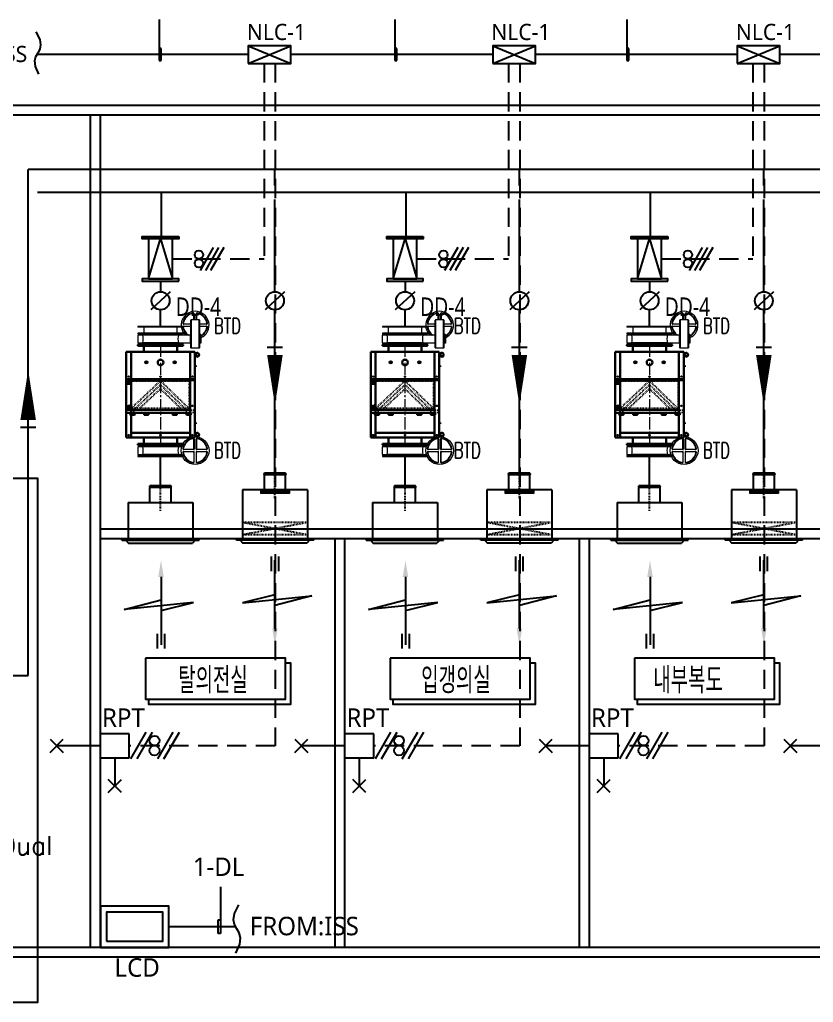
# Model space of a CAD drawing. Header units: millimetres. Extents: x -86 to 11742, y 5229 to 11464.
# Drawn here: x 7819.6 to 7922.7, y 5458.3 to 5586 of the extents above; entities that cross this region are included whole.
import ezdxf
from ezdxf.enums import TextEntityAlignment as Align

# ---------------------------------------------------------------- set-up
doc = ezdxf.new("R2010")
doc.units = ezdxf.units.MM
doc.header["$LTSCALE"] = 5
for name, pattern in [('CENTER', [2, 1.25, -0.25, 0.25, -0.25]), ('CENTER2', [28.575, 19.05, -3.175, 3.175, -3.175]), ('CENTERX2', [4, 2.5, -0.5, 0.5, -0.5]), ('DASHED', [0.75, 0.5, -0.25]), ('HIDDEN', [0.375, 0.25, -0.125]), ('HIDDEN2', [4.7625, 3.175, -1.5875])]:
    doc.linetypes.add(name, pattern=pattern)
doc.layers.get('0').update_dxf_attribs({"linetype": 'CONTINUOUS'})
for name, color, linetype, lineweight in [('0.3실선', 2, 'CONTINUOUS', 30), ('점선', 2, 'HIDDEN2', 50), ('중심선', 1, 'CENTER2', 13)]:
    doc.layers.add(name, color=color, linetype=linetype, lineweight=lineweight)
for name, color, linetype in [('AUTO', 7, 'CONTINUOUS'), ('EQ', 15, 'CONTINUOUS'), ('LGK-S', 121, 'CONTINUOUS'), ('NARA', 8, 'CONTINUOUS'), ('PANEL', 4, 'CONTINUOUS')]:
    doc.layers.add(name, color=color, linetype=linetype)
doc.styles.add('GHS', font='ROMANS.shx', dxfattribs={"bigfont": 'GHS.shx'})
doc.styles.add('QQ', font='MALGUN.TTF.TTF')
doc.styles.get("Standard").update_dxf_attribs({"font": 'SYMBOL'})

# ---------------------------------------------------------------- blocks, each defined once
blk = doc.blocks.new('ECB')
at = {"color": 2}
for p, q in [((-82.1, 423.7), (-82.1, 430.3)), ((83.8, 430.3), (-82.1, 430.3)), ((-82.1, 297.6), (-82.1, 417.1)), ((83.8, 423.7), (83.8, 430.3)), ((83.8, 297.6), (83.8, 417.1))]:
    blk.add_line(p, q, dxfattribs=at)
at = {"color": 1}
for p, q in [((83.8, 423.7), (-82.1, 423.7)), ((83.8, 417.1), (-82.1, 417.1))]:
    blk.add_line(p, q, dxfattribs=at)
at = {"color": 1, "linetype": 'CENTER'}
blk.add_line((0.9, 232.1), (0.9, 448.1), dxfattribs=at)
at = {"color": 2, "lineweight": 0}
blk.add_line((-95.3, 297.6), (97.1, 297.6), dxfattribs=at)
at = {"color": 2, "linetype": 'CENTERX2', "lineweight": 0}
for p, q in [((-88.7, 291.9), (-88.7, 303.9)), ((90.4, 291.9), (90.4, 303.9))]:
    blk.add_line(p, q, dxfattribs=at)
at = {"color": 2}
for centre, start, end in [((-82.1, 420.4), 90, 270), ((83.8, 420.4), 270, 90)]:
    blk.add_arc(centre, 3.32, start, end, dxfattribs=at)
at = {"layer": 'EQ', "color": 2, "linetype": 'Continuous'}
for p, q in [((-255.2, 297.6), (256.9, 297.6)), ((-255.2, 297.6), (-255.2, 10)), ((256.9, 297.6), (256.9, 10)), ((-305, 10), (305, 10)), ((-305, 0), (-305, 10)), ((-305, 0), (305, 0)), ((-286.8, -5), (-286.8, 14.9)), ((-272.4, 0), (-251.1, -23.5)), ((274.1, 0), (252.8, -23.5)), ((288.5, -5), (288.5, 14.9)), ((305, 0), (305, 10)), ((-251.1, -23.5), (252.8, -23.5))]:
    blk.add_line(p, q, dxfattribs=at)
blk = doc.blocks.new('BFV2')
at = {"color": 1, "linetype": 'Continuous', "lineweight": 15}
for p, q in [((-216, 483), (-221, 483)), ((-221, 409), (-221, 483)), ((-216, 483), (-216, 409)), ((-196, 483), (-191, 483)), ((-196, 409), (-196, 483)), ((-191, 483), (-191, 409)), ((-107, 425), (-17, 425)), ((-107, 425), (-107, 412)), ((-17, 425), (-17, 412)), ((-325, 374), (-325, 379)), ((-325, 379), (-262, 379)), ((-262, 374), (-325, 374)), ((-325, 354), (-325, 349)), ((-325, 354), (-262, 354)), ((-262, 349), (-325, 349)), ((34, 406), (-262, 406)), ((-262, 406), (-262, 322)), ((-262, 322), (34, 322)), ((-259, 409), (31, 409)), ((31, 319), (-259, 319)), ((-221, 245), (-221, 319)), ((-216, 319), (-216, 245)), ((-196, 245), (-196, 319)), ((-191, 319), (-191, 245)), ((-107, 412), (-17, 412)), ((-102, 316), (-102, 188)), ((-22, 316), (-102, 316)), ((-22, 188), (-22, 316)), ((34, 406), (34, 322)), ((-216, 245), (-221, 245)), ((-196, 245), (-191, 245)), ((-102, 188), (-102, -188)), ((-22, 188), (-22, -188)), ((-102, -188), (-102, -240)), ((-22, -240), (-22, -188)), ((-102, -240), (-22, -240))]:
    blk.add_line(p, q, dxfattribs=at)
at = {"color": 2, "linetype": 'Continuous', "lineweight": 15}
for p, q in [((-184, 238), (-194, 238)), ((-194, 238), (-194, -238)), ((-184, 238), (-184, -238)), ((-114, 238), (-124, 238)), ((-124, 238), (-124, -238)), ((-114, 238), (-114, -238)), ((0, 238), (-10, 238)), ((-10, 0), (-10, 238)), ((0, 0), (0, 238)), ((-124, 176), (-184, 176)), ((-102, 175), (-114, 175)), ((-10, 175), (-22, 175)), ((-10, -238), (-10, 0)), ((0, -238), (0, 0)), ((-184, -176), (-124, -176)), ((-114, -175), (-102, -175)), ((-22, -175), (-10, -175)), ((-194, -238), (-184, -238)), ((-124, -238), (-114, -238)), ((-10, -238), (0, -238))]:
    blk.add_line(p, q, dxfattribs=at)
at = {"color": 1, "linetype": 'Continuous', "lineweight": 15, "flags": 128}
for points in [[(-228, 493), (-227, 492), (-227, 491), (-227, 490), (-227, 490), (-227, 489), (-227, 489), (-227, 488), (-227, 488)], [(-184, 493), (-185, 492), (-185, 491), (-185, 490), (-185, 490), (-185, 489), (-185, 489), (-185, 488), (-185, 488)], [(-335, 386), (-334, 385), (-333, 385), (-332, 385), (-332, 385), (-331, 385), (-331, 385), (-330, 385), (-330, 385)], [(-335, 342), (-334, 343), (-333, 343), (-332, 343), (-332, 343), (-331, 343), (-331, 343), (-330, 343), (-330, 343)], [(-228, 235), (-227, 236), (-227, 237), (-227, 238), (-227, 238), (-227, 239), (-227, 239), (-227, 240), (-227, 240)], [(-184, 235), (-185, 236), (-185, 237), (-185, 238), (-185, 238), (-185, 239), (-185, 239), (-185, 240), (-185, 240)]]:
    blk.add_lwpolyline(points, dxfattribs=at)
at = {"color": 1, "linetype": 'Continuous', "lineweight": 15}
for centre, radius, start, end in [((-206, 364), 146, 24.6963, 180), ((-206, 364), 131, 99.514, 170.486), ((-206, 364), 126, 99.514, 170.486), ((-226, 483), 10, 0, 99.514), ((-226, 483), 5, 0, 99.514), ((-186, 483), 10, 80.486, 180), ((-186, 483), 5, 80.486, 180), ((-206, 364), 126, 28.9553, 80.486), ((-206, 364), 131, 27.7522, 80.486), ((-206, 364), 146, 180, 315.4247), ((-325, 384), 10, 170.486, 270), ((-325, 344), 10, 90, 189.514), ((-206, 364), 131, 189.514, 260.486), ((-325, 384), 5, 170.486, 270), ((-325, 344), 5, 90, 189.514), ((-206, 364), 126, 189.514, 260.486), ((-259, 406), 3, 90, 180), ((-259, 322), 3, 180, 270), ((-110, 412), 3, 270, 0), ((-105, 316), 3, 0, 90), ((-19, 316), 3, 90, 180), ((-14, 412), 3, 180, 270), ((31, 406), 3, 0, 90), ((31, 322), 3, 270, 0), ((-226, 245), 10, 260.486, 0), ((-226, 245), 5, 260.486, 0), ((-186, 245), 10, 180, 279.514), ((-186, 245), 5, 180, 279.514), ((-206, 364), 126, 279.514, 325.6287), ((-206, 364), 131, 279.514, 322.5508), ((-62, 372), 189, 257.7853, 282.2147), ((-62, -372), 189, 77.7861, 102.2139)]:
    blk.add_arc(centre, radius, start, end, dxfattribs=at)
blk = doc.blocks.new('BL4-SFU')
h = blk.add_hatch()
h.set_pattern_fill('ANSI31', color=4, angle=90, style=0)
h.set_pattern_definition([(135, (4311.3223, 8516.6718), (-1.68379844, -1.68379844), [])])
h.paths.add_polyline_path([(-495, -109.5), (-495, -112.5), (-481.5, -112.5), (-481.5, -109.5)])
h = blk.add_hatch()
h.set_pattern_fill('ANSI31', color=4, angle=90, style=0)
h.set_pattern_definition([(45, (-4843.8224, 8516.6718), (1.68379844, -1.68379844), [])])
h.paths.add_polyline_path([(-51, -109.5), (-51, -112.5), (-37.5, -112.5), (-37.5, -109.5)])
at = {"color": 1, "linetype": 'Continuous', "lineweight": 15}
for p, q in [((-559.2, 537.1), (-559.1, 536.4)), ((-559.1, 536.4), (-559, 535.7)), ((-559, 535.7), (-558.9, 535.1)), ((-558.9, 535.1), (-558.8, 534.5)), ((-558.8, 534.5), (-558.7, 534.1)), ((-558.7, 534.1), (-558.7, 533.7)), ((-558.7, 533.7), (-558.6, 533.5)), ((-558.6, 533.5), (-558.6, 533.5)), ((-554.3, 529.8), (-554.3, 455.3)), ((-550.5, 529.8), (-554.3, 529.8)), ((-550.5, 451.5), (-550.5, 529.8)), ((-535.5, 529.8), (-535.5, 451.5)), ((-535.5, 529.8), (-531.8, 529.8)), ((-531.8, 455.3), (-531.8, 529.8)), ((-527.3, 533.7), (-527.4, 533.5)), ((-527.4, 533.5), (-527.4, 533.5)), ((-527.2, 534.5), (-527.3, 534.1)), ((-527.3, 534.1), (-527.3, 533.7)), ((-527.1, 535.1), (-527.2, 534.5)), ((-527, 535.7), (-527.1, 535.1)), ((-526.9, 536.4), (-527, 535.7)), ((-526.8, 537.1), (-526.9, 536.4)), ((-410.6, 470.3), (-437.7, 470.3)), ((-410.6, 470.3), (-129.4, 470.3)), ((-90, 470.3), (-129.4, 470.3)), ((-90, 410.3), (-90, 470.3)), ((-639.9, 456.5), (-639.2, 456.4)), ((-639.9, 424), (-639.2, 424.1)), ((-639.2, 456.4), (-638.5, 456.3)), ((-639.2, 424.1), (-638.5, 424.2)), ((-638.5, 456.3), (-637.8, 456.1)), ((-638.5, 424.2), (-637.8, 424.4)), ((-637.8, 456.1), (-637.3, 456.1)), ((-637.8, 424.4), (-637.3, 424.4)), ((-637.3, 456.1), (-636.8, 456)), ((-637.3, 424.4), (-636.8, 424.5)), ((-636.8, 456), (-636.5, 455.9)), ((-636.8, 424.5), (-636.5, 424.6)), ((-636.5, 455.9), (-636.3, 455.9)), ((-636.5, 424.6), (-636.3, 424.6)), ((-636.3, 455.9), (-636.2, 455.9)), ((-636.3, 424.6), (-636.2, 424.6)), ((-632.5, 451.5), (-558, 451.5)), ((-632.5, 447.8), (-632.5, 451.5)), ((-554.3, 447.8), (-632.5, 447.8)), ((-632.5, 432.8), (-554.3, 432.8)), ((-632.5, 432.8), (-632.5, 429)), ((-558, 429), (-632.5, 429)), ((-554.3, 350.7), (-554.3, 425.3)), ((-550.5, 429), (-550.5, 350.7)), ((-535.5, 350.7), (-535.5, 429)), ((-453.5, 447.8), (-531.8, 447.8)), ((-531.8, 432.8), (-453.5, 432.8)), ((-531.8, 425.3), (-531.8, 350.7)), ((-528, 451.5), (-453.5, 451.5)), ((-453.5, 429), (-528, 429)), ((-453.5, 447.8), (-453.5, 451.5)), ((-453.5, 432.8), (-453.5, 429)), ((-449.7, 455.9), (-449.8, 455.9)), ((-449.7, 424.6), (-449.8, 424.6)), ((-449.5, 455.9), (-449.7, 455.9)), ((-449.5, 424.6), (-449.7, 424.6)), ((-449.2, 456), (-449.5, 455.9)), ((-449.2, 424.5), (-449.5, 424.6)), ((-448.7, 456.1), (-449.2, 456)), ((-448.7, 424.4), (-449.2, 424.5)), ((-448.2, 456.1), (-448.7, 456.1)), ((-448.2, 424.4), (-448.7, 424.4)), ((-447.5, 456.3), (-448.2, 456.1)), ((-447.5, 424.2), (-448.2, 424.4)), ((-446.8, 456.4), (-447.5, 456.3)), ((-446.8, 424.1), (-447.5, 424.2)), ((-446.1, 456.5), (-446.8, 456.4)), ((-446.1, 424), (-446.8, 424.1)), ((-437.7, 410.3), (-410.6, 410.3)), ((-410.6, 410.3), (-129.4, 410.3)), ((-129.4, 410.3), (-90, 410.3)), ((-559.2, 343.4), (-559.1, 344.1)), ((-559.1, 344.1), (-559, 344.8)), ((-559, 344.8), (-558.9, 345.4)), ((-558.9, 345.4), (-558.8, 346)), ((-558.8, 346), (-558.7, 346.4)), ((-558.7, 346.8), (-558.6, 347)), ((-558.7, 346.4), (-558.7, 346.8)), ((-558.6, 347), (-558.6, 347)), ((-550.5, 350.7), (-554.3, 350.7)), ((-535.5, 350.7), (-531.8, 350.7)), ((-527.4, 347), (-527.4, 347)), ((-527.3, 346.8), (-527.4, 347)), ((-527.3, 346.4), (-527.3, 346.8)), ((-527.2, 346), (-527.3, 346.4)), ((-527.1, 345.4), (-527.2, 346)), ((-527, 344.8), (-527.1, 345.4)), ((-526.9, 344.1), (-527, 344.8)), ((-526.8, 343.4), (-526.9, 344.1))]:
    blk.add_line(p, q, dxfattribs=at)
at = {"color": 2, "linetype": 'Continuous', "lineweight": 15}
for p, q in [((-270, 486.8), (-448.1, 486.8)), ((-448.1, 486.8), (-448.1, 479.3)), ((-270, 479.3), (-448.1, 479.3)), ((-401.3, 479.3), (-401.3, 470.3)), ((-91.9, 486.8), (-270, 486.8)), ((-91.9, 479.3), (-270, 479.3)), ((-138.8, 470.3), (-138.8, 479.3)), ((-91.9, 479.3), (-91.9, 486.8)), ((-448.1, 401.3), (-91.9, 401.3)), ((-448.1, 401.3), (-448.1, 393.8)), ((-448.1, 393.8), (-91.9, 393.8)), ((-401.3, 410.3), (-401.3, 401.3)), ((-138.8, 401.3), (-138.8, 410.3)), ((-91.9, 393.8), (-91.9, 401.3))]:
    blk.add_line(p, q, dxfattribs=at)
for p, q in [((-547.5, 318.8), (-547.5, 311.3)), ((-540, 318.8), (-540, 311.3)), ((-547.5, 229.9), (-540, 229.9)), ((-547.5, 220.1), (-540, 220.1)), ((-11.3, 88.1), (-22.9, 88.1)), ((-547.5, -220.1), (-540, -220.1)), ((-547.5, -229.9), (-540, -229.9)), ((-547.5, -318.8), (-547.5, -311.3)), ((-540, -318.8), (-540, -311.3))]:
    blk.add_line(p, q)
at = {"color": 1, "linetype": 'HIDDEN'}
for p, q in [((-495, -107.3), (-495, 107.3)), ((-492.8, 109.5), (-39.8, 109.5)), ((-492.8, 107.3), (-270, -109.5)), ((-462.8, 109.5), (-269.7, -78.4)), ((-430.5, 109.5), (-269.5, -47.2)), ((-270, -109.5), (-39.8, 107.3)), ((-269.7, -78.4), (-70.2, 109.5)), ((-269.5, -47.2), (-103, 109.5)), ((-37.5, 107.3), (-37.5, -107.3)), ((-39.8, -109.5), (-492.8, -109.5))]:
    blk.add_line(p, q, dxfattribs=at)
at = {"color": 5}
for p, q in [((-27, 83.3), (-27, 84.8)), ((-538.5, -123.8), (-538.5, -114.8)), ((-483.8, -123.8), (-537.8, -123.8)), ((-537, -123.8), (-537, -114.8)), ((-536.3, -112.5), (-483.8, -112.5)), ((-536.3, -114), (-483.8, -114)), ((-483, -114.8), (-483, -123.8)), ((-481.5, -114.8), (-481.5, -123.8)), ((-51, -114.8), (-51, -123.8)), ((-49.5, -114.8), (-49.5, -123.6)), ((-3.8, -112.5), (-48.8, -112.5)), ((-3.8, -114), (-48.8, -114)), ((-48.8, -123.8), (-3.8, -123.8)), ((-37.5, -103.5), (-37.5, -85.5)), ((-36, -103.5), (-36, -85.5)), ((-35.3, -83.3), (-1.5, -83.3)), ((-35.3, -84.8), (-1.5, -84.8)), ((-1.5, -104.3), (-35.3, -104.3)), ((-1.5, -105.8), (-35.3, -105.8)), ((-33.8, -105.8), (-1.5, -105.8)), ((-3, -123.8), (-3, -114.8)), ((-1.5, -123.8), (-1.5, -114.8))]:
    blk.add_line(p, q, dxfattribs=at)
at = {"color": 4}
for p, q in [((-495, -109.5), (-481.5, -109.5)), ((-495, -109.5), (-495, -109.5)), ((-495, -112.5), (-495, -109.5)), ((-481.5, -112.5), (-495, -112.5)), ((-495, -112.5), (-495, -112.5)), ((-481.5, -109.5), (-481.5, -112.5)), ((-481.5, -109.5), (-481.5, -109.5)), ((-481.5, -112.5), (-481.5, -112.5)), ((-51, -109.5), (-51, -112.5)), ((-51, -109.5), (-51, -109.5)), ((-37.5, -109.5), (-51, -109.5)), ((-51, -112.5), (-37.5, -112.5)), ((-51, -112.5), (-51, -112.5)), ((-37.5, -109.5), (-37.5, -109.5)), ((-37.5, -112.5), (-37.5, -109.5)), ((-37.5, -112.5), (-37.5, -112.5))]:
    blk.add_line(p, q, dxfattribs=at)
at = {"color": 1, "linetype": 'Continuous', "lineweight": 15}
for centre, major_axis, start_param, end_param in [((-543, 440.3), (-77.4, 77.4), -0.785398, 5.497787), ((-543, 440.3), (69.5, 69.5), 0.951449, 2.190143), ((-543, 440.3), (66.8, 66.8), 0.951449, 2.190143), ((-558, 529.8), (-5.3, 5.3), 3.926991, 5.663838), ((-558, 529.8), (-2.65, 2.65), 3.926991, 5.663838), ((-528, 529.8), (-5.3, 5.3), -0.951449, 0.785398), ((-528, 529.8), (-2.65, 2.65), -0.951449, 0.785398), ((-543, 440.3), (66.8, 66.8), 5.663838, 6.902532), ((-543, 440.3), (-69.5, 69.5), 4.093042, 5.331736), ((-549.2, 440.3), (100.3, 100.3), 5.2846, 5.710974), ((9.2, 440.3), (100.3, 100.3), 2.143023, 2.569366), ((-632.5, 455.3), (5.3, 5.3), 2.190143, 3.926991), ((-632.5, 425.3), (-5.3, 5.3), -0.785398, 0.951449), ((-543, 440.3), (69.5, 69.5), 2.522246, 3.76094), ((-632.5, 455.3), (2.65, 2.65), 2.190143, 3.926991), ((-632.5, 425.3), (-2.65, 2.65), -0.785398, 0.951449), ((-543, 440.3), (66.8, 66.8), 2.522246, 3.76094), ((-558, 455.3), (-2.65, 2.65), 2.356194, 3.926991), ((-558, 425.3), (-2.65, 2.65), 3.926991, 5.497787), ((-554.3, 451.5), (-2.65, 2.65), 2.356194, 3.926991), ((-554.3, 429), (2.65, 2.65), 5.497787, 7.068584), ((-531.8, 451.5), (-2.65, 2.65), 0.785398, 2.356195), ((-531.8, 429), (2.65, 2.65), 0.785398, 2.356195), ((-528, 455.3), (-2.65, 2.65), 0.785398, 2.356195), ((-528, 425.3), (2.65, 2.65), 0.785398, 2.356195), ((-543, 440.3), (-66.8, 66.8), 2.522246, 3.76094), ((-543, 440.3), (69.5, 69.5), 4.093042, 5.331736), ((-453.5, 455.3), (5.3, 5.3), 3.926991, 5.663838), ((-453.5, 455.3), (2.65, 2.65), 3.926991, 5.663838), ((-453.5, 425.3), (-5.3, 5.3), 3.76094, 5.497787), ((-453.5, 425.3), (-2.65, 2.65), 3.76094, 5.497787), ((-558, 350.7), (5.3, 5.3), 3.76094, 5.497787), ((-558, 350.7), (2.65, 2.65), 3.76094, 5.497787), ((-528, 350.7), (5.3, 5.3), 2.356194, 4.093042), ((-528, 350.7), (2.65, 2.65), 2.356194, 4.093042)]:
    blk.add_ellipse(centre, major_axis=major_axis, ratio=1, start_param=start_param, end_param=end_param, dxfattribs=at)
for centre, major_axis, start_param, end_param in [((-562, 315), (-10.6, 10.6), 4.179671, 9.957496), ((-562, 315), (-8.49, 8.49), -0.785398, 5.497787), ((-521.3, 318.8), (-2.12, 2.12), -0.785398, 5.497787), ((-270, 318.8), (-2.12, 2.12), -0.785398, 5.497787), ((-18.8, 318.8), (-2.12, 2.12), -0.785398, 5.497787), ((-521.3, 88.1), (-2.12, 2.12), -0.785398, 5.497787), ((-18.8, 88.1), (-2.12, 2.12), -0.785398, 5.497787), ((-521.3, -142.5), (-2.12, 2.12), -0.785398, 5.497787), ((-270, -142.5), (-2.12, 2.12), -0.785398, 5.497787), ((-18.8, -142.5), (2.12, 2.12), 0.785398, 7.068583), ((-562, -315), (-10.6, 10.6), 4.179671, 9.957496), ((-562, -315), (-8.49, 8.49), -0.785398, 5.497787), ((-382.5, -255), (6.63, 6.63), 0.785398, 7.068583), ((-382.5, -255), (-6.1, 6.1), -0.785398, 5.497787), ((-157.5, -255), (6.63, 6.63), 0.785398, 7.068583), ((-157.5, -255), (-6.1, 6.1), -0.785398, 5.497787)]:
    blk.add_ellipse(centre, major_axis=major_axis, ratio=1, start_param=start_param, end_param=end_param)
at = {"color": 1, "linetype": 'HIDDEN'}
for centre, major_axis, start_param, end_param in [((-492.8, 107.3), (-1.59, 1.59), -0.785398, 0.785398), ((-39.8, 107.3), (-1.59, 1.59), 3.926991, 5.497787), ((-492.8, -107.3), (1.59, 1.59), 2.356194, 3.926991), ((-39.8, -107.3), (1.59, 1.59), 3.926991, 5.497787)]:
    blk.add_ellipse(centre, major_axis=major_axis, ratio=1, start_param=start_param, end_param=end_param, dxfattribs=at)
at = {"color": 5}
for centre, major_axis, start_param, end_param in [((-536.3, -114.8), (-1.59, 1.59), -0.785398, 0.785398), ((-536.3, -114.8), (0.53, 0.53), 0.785398, 2.356194), ((-483.8, -114.8), (1.59, 1.59), 5.497787, 7.068583), ((-483.8, -114.8), (0.53, 0.53), 5.497787, 7.068583), ((-48.8, -114.8), (-1.59, 1.59), -0.785398, 0.785398), ((-48.8, -114.8), (0.53, 0.53), 0.785398, 2.356194), ((-35.3, -85.5), (-1.59, 1.59), -0.785398, 0.785398), ((-35.3, -103.5), (-1.59, 1.59), 0.785398, 2.356194), ((-35.3, -85.5), (-0.53, 0.53), -0.785398, 0.785398), ((-35.3, -103.5), (0.53, 0.53), 2.356194, 3.926991), ((-3.8, -114.8), (1.59, 1.59), 5.497787, 7.068583), ((-3.8, -114.8), (0.53, 0.53), 5.497787, 7.068583)]:
    blk.add_ellipse(centre, major_axis=major_axis, ratio=1, start_param=start_param, end_param=end_param, dxfattribs=at)
at = {"layer": '0.3실선'}
for p, q in [((-448.1, 386.3), (-448.1, 393.8)), ((-448.1, 393.8), (-91.9, 393.8)), ((-120.8, 393.8), (-419.3, 393.8)), ((-91.9, 386.3), (-91.9, 393.8)), ((-540, 318.8), (-547.5, 318.8)), ((-540, 311.3), (-547.5, 311.3)), ((-540, -337.5), (-540, 337.5)), ((-540, 337.5), (0, 337.5)), ((-502.5, -337.5), (-502.5, 337.5)), ((-448.1, 386.3), (-91.9, 386.3)), ((-120.8, 386.3), (-419.3, 386.3)), ((-401.3, 337.5), (-401.3, 386.3)), ((-138.8, 337.5), (-138.8, 386.3)), ((-37.5, -337.5), (-37.5, 337.5)), ((0, 337.5), (0, -337.5)), ((0, 337.5), (0, -337.5)), ((-502.5, 300), (-37.5, 300)), ((-547.5, 229.9), (-547.5, 220.1)), ((-508.5, 148.5), (-508.5, 155.5)), ((-506.6, 158.3), (-506.1, 158.5)), ((-479.2, 159), (-503.3, 159)), ((-475.9, 158.3), (-476.4, 158.5)), ((-474, 148.5), (-474, 155.5)), ((-399.8, 148.5), (-399.8, 155.5)), ((-397.9, 158.3), (-397.3, 158.5)), ((-370.4, 159), (-394.6, 159)), ((-367.1, 158.3), (-367.7, 158.5)), ((-365.3, 148.5), (-365.3, 155.5)), ((-174.8, 148.5), (-174.8, 155.5)), ((-172.9, 158.3), (-172.3, 158.5)), ((-145.4, 159), (-169.6, 159)), ((-142.1, 158.3), (-142.7, 158.5)), ((-140.3, 148.5), (-140.3, 155.5)), ((-66, 148.5), (-66, 155.5)), ((-64.1, 158.3), (-63.6, 158.5)), ((-60.8, 159), (-36.7, 159)), ((-33.4, 158.3), (-33.9, 158.5)), ((-31.5, 148.5), (-31.5, 155.5)), ((-507.8, 147.8), (-508.5, 148.5)), ((-474.8, 147.8), (-507.8, 147.8)), ((-1.5, 142.5), (-502.5, 142.5)), ((-1.5, 120), (-502.5, 120)), ((-499.5, 143.3), (-499.5, 147.8)), ((-498.8, 142.5), (-499.5, 143.3)), ((-483.8, 142.5), (-498.8, 142.5)), ((-483.8, 142.5), (-483, 143.3)), ((-483, 143.3), (-483, 147.8)), ((-474.8, 147.8), (-474, 148.5)), ((-474.8, 147.8), (-474, 148.5)), ((-399, 147.8), (-399.8, 148.5)), ((-366, 147.8), (-399, 147.8)), ((-390.8, 143.3), (-390.8, 147.8)), ((-390, 142.5), (-390.8, 143.3)), ((-375, 142.5), (-390, 142.5)), ((-375, 142.5), (-374.3, 143.3)), ((-374.3, 143.3), (-374.3, 147.8)), ((-366, 147.8), (-365.3, 148.5)), ((-366, 147.8), (-365.3, 148.5)), ((-174, 147.8), (-174.8, 148.5)), ((-141, 147.8), (-174, 147.8)), ((-165.8, 143.3), (-165.8, 147.8)), ((-165, 142.5), (-165.8, 143.3)), ((-150, 142.5), (-165, 142.5)), ((-150, 142.5), (-149.3, 143.3)), ((-149.3, 143.3), (-149.3, 147.8)), ((-141, 147.8), (-140.3, 148.5)), ((-141, 147.8), (-140.3, 148.5)), ((-65.3, 147.8), (-66, 148.5)), ((-65.3, 147.8), (-66, 148.5)), ((-65.3, 147.8), (-32.3, 147.8)), ((-57, 143.3), (-57, 147.8)), ((-56.3, 142.5), (-57, 143.3)), ((-56.3, 142.5), (-41.3, 142.5)), ((-41.3, 142.5), (-40.5, 143.3)), ((-40.5, 143.3), (-40.5, 147.8)), ((-32.3, 147.8), (-31.5, 148.5)), ((-547.5, -229.9), (-547.5, -220.1)), ((-540, -311.3), (-547.5, -311.3)), ((-540, -318.8), (-547.5, -318.8)), ((0, -337.5), (-540, -337.5)), ((-448.1, -386.3), (-91.9, -386.3)), ((-448.1, -393.8), (-448.1, -386.3)), ((-401.3, -337.5), (-401.3, -386.3)), ((-138.8, -337.5), (-138.8, -386.3)), ((-91.9, -386.3), (-91.9, -393.8)), ((-91.9, -393.8), (-448.1, -393.8))]:
    blk.add_line(p, q, dxfattribs=at)
at = {"layer": '0.3실선', "color": 5}
for p, q in [((-37.5, 85.5), (-37.5, 103.5)), ((-36, 85.5), (-36, 103.5)), ((-35.3, 105.8), (-3.8, 105.8)), ((-35.3, 104.3), (-3.8, 104.3)), ((-27, 84.8), (-35.3, 84.8)), ((-27, 83.3), (-35.3, 83.3)), ((-27, 83.3), (-27, 84.8)), ((-3.8, 105.8), (-18.8, 105.8)), ((-3.8, 104.3), (-18.8, 104.3)), ((-3, 83.3), (-3, 103.5)), ((-3, 83.3), (-1.5, 83.3)), ((-1.5, 83.3), (-1.5, 103.5)), ((-1.5, -123.8), (-538.5, -123.8)), ((-481.5, -112.5), (-49.8, -112.5))]:
    blk.add_line(p, q, dxfattribs=at)
at = {"layer": '0.3실선'}
for centre, major_axis, start_param, end_param in [((-505.5, 155.5), (2.12, 2.12), 1.165905, 2.356194), ((-503.3, 151.5), (-5.3, 5.3), -0.785398, -0.404892), ((-479.2, 151.5), (5.3, 5.3), 0.404892, 0.785398), ((-477, 155.5), (2.12, 2.12), 5.497787, 6.688077), ((-396.8, 155.5), (2.12, 2.12), 1.165905, 2.356194), ((-394.6, 151.5), (-5.3, 5.3), -0.785398, -0.404892), ((-370.4, 151.5), (-5.3, 5.3), -1.165905, -0.785398), ((-368.3, 155.5), (-2.12, 2.12), 3.926991, 5.117281), ((-171.8, 155.5), (2.12, 2.12), 1.165905, 2.356194), ((-169.6, 151.5), (5.3, 5.3), 0.785398, 1.165905), ((-145.4, 151.5), (-5.3, 5.3), -1.165905, -0.785398), ((-143.3, 155.5), (-2.12, 2.12), 3.926991, 5.117281), ((-63, 155.5), (2.12, 2.12), 1.165905, 2.356194), ((-60.8, 151.5), (5.3, 5.3), 0.785398, 1.165905), ((-36.7, 151.5), (-5.3, 5.3), -1.165905, -0.785398), ((-34.5, 155.5), (-2.12, 2.12), 3.926991, 5.117281), ((-270, -255), (-15.9, 15.9), -0.785398, 5.497787)]:
    blk.add_ellipse(centre, major_axis=major_axis, ratio=1, start_param=start_param, end_param=end_param, dxfattribs=at)
at = {"layer": '0.3실선', "color": 5}
for centre, major_axis, start_param, end_param in [((-35.3, 103.5), (1.59, 1.59), 0.785398, 2.356194), ((-35.3, 85.5), (-1.59, 1.59), 0.785398, 2.356194), ((-35.3, 103.5), (-0.53, 0.53), -0.785398, 0.785398), ((-35.3, 85.5), (-0.53, 0.53), 0.785398, 2.356194), ((-3.8, 103.5), (1.59, 1.59), 5.497787, 7.068583), ((-3.8, 103.5), (-0.53, 0.53), 3.926991, 5.497787)]:
    blk.add_ellipse(centre, major_axis=major_axis, ratio=1, start_param=start_param, end_param=end_param, dxfattribs=at)
at = {"layer": '점선', "color": 0, "lineweight": 20}
for p, q in [((-538.5, 142.5), (-476.3, 142.5)), ((-538.5, 141), (-476.3, 141)), ((-476.3, 121.5), (-538.5, 121.5)), ((-476.3, 120), (-538.5, 120)), ((-475.5, 140.3), (-475.5, 122.3)), ((-474, 140.3), (-474, 122.3)), ((-58.5, 122.3), (-58.5, 140.3)), ((-57, 122.3), (-57, 140.3)), ((-56.3, 142.5), (-1.5, 142.5)), ((-56.3, 141), (-1.5, 141)), ((-1.5, 121.5), (-56.3, 121.5)), ((-1.5, 120), (-56.3, 120))]:
    blk.add_line(p, q, dxfattribs=at)
for centre, major_axis, start_param, end_param in [((-476.3, 140.3), (-1.59, 1.59), 3.926991, 5.497787), ((-476.3, 140.3), (-0.53, 0.53), 3.926991, 5.497787), ((-476.3, 122.3), (0.53, 0.53), 3.926991, 5.497787), ((-476.3, 122.3), (-1.59, 1.59), 2.356194, 3.926991), ((-56.3, 140.3), (1.59, 1.59), 0.785398, 2.356194), ((-56.3, 122.3), (1.59, 1.59), 2.356194, 3.926991), ((-56.3, 140.3), (0.53, 0.53), 0.785398, 2.356194), ((-56.3, 122.3), (-0.53, 0.53), 0.785398, 2.356194)]:
    blk.add_ellipse(centre, major_axis=major_axis, ratio=1, start_param=start_param, end_param=end_param, dxfattribs=at)
at = {"layer": '중심선'}
for p, q in [((-270, -393.8), (-270, 393.8)), ((-521.3, 318.8), (-518.3, 318.8)), ((-273, 318.8), (-267, 318.8)), ((-18.8, 318.8), (-18.8, 315.8)), ((-521.3, 88.1), (-521.3, 91.1)), ((-18.8, 91.1), (-18.8, 85.1)), ((-521.3, -142.5), (-521.3, -139.5)), ((-518.3, -142.5), (-521.3, -142.5)), ((-267, -142.5), (-273, -142.5)), ((-18.8, -142.5), (-21.8, -142.5)), ((-18.8, -139.5), (-18.8, -142.5)), ((-382.5, -266.6), (-382.5, -243.4)), ((-157.5, -266.6), (-157.5, -243.4))]:
    blk.add_line(p, q, dxfattribs=at)
at = {"layer": '0.3실선', "xscale": 0.7500001874250302, "yscale": 0.7500001874250302, "zscale": 0.7500001874250302, "rotation": 90}
blk.add_blockref('BFV2', (-270, -393.8), dxfattribs=at)
blk = doc.blocks.new('ARW')
at = {"color": 1}
for p, q in [((-41, 663), (-41, 833)), ((44, 663), (44, 833)), ((0, 0), (0, 790)), ((0, 391), (-377, 298)), ((-377, 298), (429, 379)), ((429, 379), (0, 266))]:
    blk.add_line(p, q, dxfattribs=at)
blk.add_solid([(32, 2), (-32, 2), (0, -190)], dxfattribs=at)
blk = doc.blocks.new('ea-hb')
at = {"color": 2}
for p, q in [((-73, 456.7), (-73, 462.6)), ((74.5, 462.6), (-73, 462.6)), ((-73, 344.6), (-73, 450.8)), ((74.5, 456.7), (74.5, 462.6)), ((74.5, 344.6), (74.5, 450.8))]:
    blk.add_line(p, q, dxfattribs=at)
at = {"color": 1}
for p, q in [((74.5, 456.7), (-73, 456.7)), ((74.5, 450.8), (-73, 450.8))]:
    blk.add_line(p, q, dxfattribs=at)
at = {"color": 1, "linetype": 'CENTER'}
blk.add_line((0.8, 286.3), (0.8, 478.3), dxfattribs=at)
at = {"color": 2, "lineweight": 0}
for p, q in [((-84.8, 344.6), (86.3, 344.6)), ((-98.2, 319.6), (99.8, 319.6))]:
    blk.add_line(p, q, dxfattribs=at)
at = {"color": 2, "linetype": 'CENTERX2', "lineweight": 0}
for p, q in [((-78.9, 339.5), (-78.9, 350.1)), ((80.4, 339.5), (80.4, 350.1))]:
    blk.add_line(p, q, dxfattribs=at)
at = {"color": 2}
for centre, start, end in [((-73, 453.7), 90, 270), ((74.5, 453.7), 270, 90)]:
    blk.add_arc(centre, 2.95, start, end, dxfattribs=at)
at = {"layer": 'EQ', "color": 2, "linetype": 'Continuous'}
for p, q in [((-226.8, 344.6), (228.4, 344.6)), ((-226.8, 344.6), (-226.8, 0)), ((-98.2, 344.6), (-98.2, 319.6)), ((99.8, 344.6), (99.8, 319.6)), ((228.4, 344.6), (228.4, 0)), ((-271.1, 0), (271.1, 0)), ((-271.1, -8.8), (-271.1, 0)), ((-254.9, -13.3), (-254.9, 4.4)), ((256.5, -13.3), (256.5, 4.4)), ((271.1, -8.8), (271.1, 0)), ((-271.1, -8.8), (271.1, -8.8)), ((-242.1, -8.8), (-223.2, -29.7)), ((-223.2, -29.7), (224.8, -29.7)), ((243.7, -8.8), (224.8, -29.7))]:
    blk.add_line(p, q, dxfattribs=at)
at = {"layer": 'EQ', "color": 5, "linetype": 'HIDDEN'}
for p, q in [((-226.8, 115.1), (228.4, 115.1)), ((-226.8, 28.4), (228.4, 115.1)), ((-226.8, 115.1), (228.4, 28.4)), ((-226.8, 28.4), (228.4, 28.4))]:
    blk.add_line(p, q, dxfattribs=at)
at = {"layer": 'PANEL', "color": 5}
for p, q in [((-98.2, 344.6), (99.8, 319.6)), ((-98.2, 319.6), (99.8, 344.6)), ((99.8, 332.1), (-98.2, 332.1))]:
    blk.add_line(p, q, dxfattribs=at)
blk = doc.blocks.new('S13')
at = {"layer": 'AUTO', "color": 2}
for p, q in [((-2.76, 0.02), (-1.83, 0.42)), ((-1.83, 0.42), (-1.15, 0.49)), ((-1.15, 0.49), (-0.64, 0.36)), ((-0.64, 0.36), (-0.21, 0.12)), ((-0.21, 0.12), (0.21, -0.12)), ((1.37, -0.12), (2.27, 0.33)), ((0.21, -0.12), (0.71, -0.23)), ((0.71, -0.23), (1.37, -0.12))]:
    blk.add_line(p, q, dxfattribs=at)

msp = doc.modelspace()

# ---------------------------------------------------------------- linework, layer by layer
at = {"layer": 'AUTO', "color": 2}
for p, q in [((7837.75, 5585.96), (7837.75, 5580.64)), ((7868.37, 5585.96), (7868.37, 5580.64)), ((7898.49, 5585.96), (7898.49, 5580.64)), ((7838.02, 5582.21), (7837.75, 5582.21)), ((7838.02, 5580.64), (7838.02, 5582.21)), ((7868.63, 5582.21), (7868.37, 5582.21)), ((7868.63, 5580.64), (7868.63, 5582.21)), ((7898.75, 5582.21), (7898.49, 5582.21)), ((7898.75, 5580.64), (7898.75, 5582.21)), ((7849.33, 5581.43), (7821.88, 5581.43)), ((7837.75, 5580.64), (7838.02, 5580.64)), ((7881.09, 5581.43), (7854.87, 5581.43)), ((7868.37, 5580.64), (7868.63, 5580.64)), ((7912.86, 5581.43), (7886.64, 5581.43)), ((7898.49, 5580.64), (7898.75, 5580.64)), ((7940.27, 5581.43), (7918.4, 5581.43)), ((7845.7, 5473.33), (7845.7, 5467.25)), ((7839.02, 5468.15), (7847.7, 5468.15)), ((7845.4, 5467.25), (7845.4, 5469.05)), ((7845.4, 5469.05), (7845.7, 5469.05)), ((7845.7, 5467.25), (7845.4, 5467.25))]:
    msp.add_line(p, q, dxfattribs=at)
at = {"layer": 'AUTO'}
for p, q in [((7849.33, 5582.57), (7854.87, 5580.28)), ((7849.33, 5580.28), (7854.87, 5582.57)), ((7849.33, 5582.57), (7854.87, 5580.28)), ((7849.33, 5580.28), (7854.87, 5582.57)), ((7881.09, 5582.57), (7886.64, 5580.28)), ((7881.09, 5580.28), (7886.64, 5582.57)), ((7881.09, 5582.57), (7886.64, 5580.28)), ((7881.09, 5580.28), (7886.64, 5582.57)), ((7912.86, 5582.57), (7918.4, 5580.28)), ((7912.86, 5580.28), (7918.4, 5582.57)), ((7912.86, 5582.57), (7918.4, 5580.28)), ((7912.86, 5580.28), (7918.4, 5582.57)), ((7844.78, 5556.36), (7843.06, 5553.39)), ((7845.46, 5556.36), (7843.75, 5553.39)), ((7846.15, 5556.36), (7844.44, 5553.39)), ((7876.54, 5556.36), (7874.83, 5553.39)), ((7877.23, 5556.36), (7875.52, 5553.39)), ((7877.92, 5556.36), (7876.2, 5553.39)), ((7908.31, 5556.36), (7906.59, 5553.39)), ((7908.99, 5556.36), (7907.28, 5553.39)), ((7909.68, 5556.36), (7907.97, 5553.39)), ((7823.59, 5492.49), (7825.29, 5490.79)), ((7823.59, 5490.79), (7825.29, 5492.49)), ((7834.08, 5489.94), (7836.08, 5493.4)), ((7834.88, 5489.94), (7836.88, 5493.4)), ((7837.57, 5489.94), (7839.57, 5493.4)), ((7838.37, 5489.94), (7840.37, 5493.4)), ((7855.36, 5492.49), (7857.05, 5490.79)), ((7855.36, 5490.79), (7857.05, 5492.49)), ((7865.85, 5489.94), (7867.85, 5493.4)), ((7866.65, 5489.94), (7868.65, 5493.4)), ((7869.34, 5489.94), (7871.34, 5493.4)), ((7870.14, 5489.94), (7872.14, 5493.4)), ((7887.12, 5492.49), (7888.82, 5490.79)), ((7887.12, 5490.79), (7888.82, 5492.49)), ((7897.61, 5489.94), (7899.61, 5493.4)), ((7898.41, 5489.94), (7900.41, 5493.4)), ((7901.1, 5489.94), (7903.1, 5493.4)), ((7901.9, 5489.94), (7903.9, 5493.4)), ((7918.89, 5492.49), (7920.58, 5490.79)), ((7918.89, 5490.79), (7920.58, 5492.49)), ((7830.11, 5491.64), (7824.44, 5491.64)), ((7861.87, 5491.64), (7856.2, 5491.64)), ((7893.64, 5491.64), (7887.97, 5491.64)), ((7925.4, 5491.64), (7919.73, 5491.64)), ((7831.99, 5490.1), (7831.99, 5486.4)), ((7863.75, 5490.1), (7863.75, 5486.4)), ((7895.52, 5490.1), (7895.52, 5486.4)), ((7831.14, 5485.56), (7832.84, 5487.25)), ((7832.84, 5485.56), (7831.14, 5487.25)), ((7862.91, 5485.56), (7864.6, 5487.25)), ((7864.6, 5485.56), (7862.91, 5487.25)), ((7894.67, 5485.56), (7896.36, 5487.25)), ((7896.36, 5485.56), (7894.67, 5487.25))]:
    msp.add_line(p, q, dxfattribs=at)
at = {"layer": 'AUTO', "color": 4, "linetype": 'DASHED'}
for p, q in [((7851.38, 5580.28), (7851.38, 5554.9)), ((7852.82, 5580.28), (7852.82, 5491.64)), ((7883.14, 5580.28), (7883.14, 5554.9)), ((7884.59, 5580.28), (7884.59, 5491.64)), ((7914.9, 5580.28), (7914.9, 5554.9)), ((7916.35, 5580.28), (7916.35, 5491.64)), ((7839.48, 5554.9), (7851.38, 5554.9)), ((7871.24, 5554.9), (7883.14, 5554.9)), ((7903.01, 5554.9), (7914.9, 5554.9)), ((7852.82, 5491.64), (7833.87, 5491.64)), ((7884.59, 5491.64), (7865.63, 5491.64)), ((7916.35, 5491.64), (7897.4, 5491.64))]:
    msp.add_line(p, q, dxfattribs=at)
at = {"layer": 'AUTO', "color": 3}
for p, q in [((7833.87, 5493.18), (7830.11, 5493.18)), ((7830.11, 5490.1), (7830.11, 5493.18)), ((7833.87, 5490.1), (7833.87, 5493.18)), ((7865.63, 5493.18), (7861.87, 5493.18)), ((7861.87, 5490.1), (7861.87, 5493.18)), ((7865.63, 5490.1), (7865.63, 5493.18)), ((7897.4, 5493.18), (7893.64, 5493.18)), ((7893.64, 5490.1), (7893.64, 5493.18)), ((7897.4, 5490.1), (7897.4, 5493.18)), ((7830.11, 5490.1), (7833.87, 5490.1)), ((7861.87, 5490.1), (7865.63, 5490.1)), ((7893.64, 5490.1), (7897.4, 5490.1))]:
    msp.add_line(p, q, dxfattribs=at)
at = {"layer": 'AUTO'}
for points in [[(7849.33, 5580.28), (7854.87, 5580.28), (7854.87, 5582.57), (7849.33, 5582.57)], [(7849.33, 5580.28), (7854.87, 5580.28), (7854.87, 5582.57), (7849.33, 5582.57)], [(7881.09, 5580.28), (7886.64, 5580.28), (7886.64, 5582.57), (7881.09, 5582.57)], [(7881.09, 5580.28), (7886.64, 5580.28), (7886.64, 5582.57), (7881.09, 5582.57)], [(7912.86, 5580.28), (7918.4, 5580.28), (7918.4, 5582.57), (7912.86, 5582.57)], [(7912.86, 5580.28), (7918.4, 5580.28), (7918.4, 5582.57), (7912.86, 5582.57)]]:
    msp.add_lwpolyline(points, close=True, dxfattribs=at)
at = {"layer": 'AUTO', "color": 2}
for points in [[(7830.11, 5465.46), (7839.02, 5465.46), (7839.02, 5470.83), (7830.11, 5470.83)], [(7830.91, 5466.26), (7838.22, 5466.26), (7838.22, 5470.03), (7830.91, 5470.03)]]:
    msp.add_lwpolyline(points, close=True, dxfattribs=at)
at = {"layer": 'AUTO'}
for centre, radius in [((7842.92, 5555.42), 0.549), ((7842.92, 5554.32), 0.549), ((7874.68, 5555.42), 0.549), ((7874.68, 5554.32), 0.549), ((7906.45, 5555.42), 0.549), ((7906.45, 5554.32), 0.549), ((7837.14, 5492.31), 0.64), ((7868.9, 5492.31), 0.64), ((7900.67, 5492.31), 0.64), ((7837.14, 5491.03), 0.64), ((7868.9, 5491.03), 0.64), ((7900.67, 5491.03), 0.64)]:
    msp.add_circle(centre, radius, dxfattribs=at)
at = {"layer": 'LGK-S'}
msp.add_lwpolyline([(7675.37, 5526.4), (7821.96, 5526.4), (7821.96, 5458.32), (7675.37, 5458.32)], close=True, dxfattribs=at)
at = {"layer": 'NARA', "color": 8}
for p, q in [((8145.97, 5574.82), (7671.02, 5574.82)), ((8144.7, 5573.55), (7672.29, 5573.55)), ((7828.84, 5465.46), (7828.84, 5573.55)), ((7830.11, 5465.46), (7830.11, 5573.55)), ((7976.94, 5566.5), (7820.73, 5566.5)), ((7820.73, 5500.78), (7820.73, 5566.5)), ((7852.79, 5564.4), (7852.79, 5566.5)), ((7884.55, 5564.4), (7884.55, 5566.5)), ((7916.31, 5564.4), (7916.31, 5566.5)), ((7976.94, 5563.5), (7821.93, 5563.5)), ((7838.01, 5563.5), (7838.01, 5557.8)), ((7852.79, 5550.62), (7852.79, 5562.6)), ((7869.78, 5563.5), (7869.78, 5557.8)), ((7884.55, 5550.62), (7884.55, 5562.6)), ((7901.54, 5563.5), (7901.54, 5557.8)), ((7916.31, 5550.62), (7916.31, 5562.6)), ((7836.37, 5552.31), (7837.93, 5557.49)), ((7837.93, 5557.49), (7839.48, 5552.31)), ((7868.14, 5552.31), (7869.69, 5557.49)), ((7869.69, 5557.49), (7871.24, 5552.31)), ((7899.9, 5552.31), (7901.46, 5557.49)), ((7901.46, 5557.49), (7903.01, 5552.31)), ((7837.93, 5552), (7837.93, 5550.62)), ((7869.69, 5552), (7869.69, 5550.62)), ((7901.46, 5552), (7901.46, 5550.62)), ((7837.93, 5546.12), (7837.93, 5548.28)), ((7852.79, 5527.08), (7852.79, 5548.28)), ((7869.69, 5546.12), (7869.69, 5548.28)), ((7884.55, 5527.08), (7884.55, 5548.28)), ((7901.46, 5546.12), (7901.46, 5548.28)), ((7916.31, 5527.08), (7916.31, 5548.28)), ((7853.79, 5543.39), (7851.78, 5543.39)), ((7885.56, 5543.39), (7883.54, 5543.39)), ((7917.32, 5543.39), (7915.31, 5543.39)), ((7821.74, 5532.99), (7819.72, 5532.99)), ((7837.93, 5525.43), (7837.93, 5529.22)), ((7869.69, 5525.43), (7869.69, 5529.22)), ((7901.46, 5525.43), (7901.46, 5529.22)), ((8144.7, 5519.78), (7830.11, 5519.78)), ((7848.57, 5519.78), (7842.14, 5519.78)), ((7880.33, 5519.78), (7873.91, 5519.78)), ((7912.1, 5519.78), (7905.67, 5519.78)), ((8144.7, 5518.51), (7830.11, 5518.51)), ((7860.6, 5465.46), (7860.6, 5518.51)), ((7861.87, 5465.46), (7861.87, 5518.51)), ((7892.37, 5465.46), (7892.37, 5518.51)), ((7893.64, 5465.46), (7893.64, 5518.51)), ((7817.6, 5500.78), (7820.73, 5500.78)), ((8144.7, 5465.46), (7672.29, 5465.46)), ((8145.97, 5464.19), (7671.02, 5464.19))]:
    msp.add_line(p, q, dxfattribs=at)
at = {"layer": 'NARA', "color": 8, "linetype": 'Continuous'}
for p, q in [((7839.18, 5550.62), (7836.67, 5548.28)), ((7854.04, 5550.62), (7851.53, 5548.28)), ((7870.95, 5550.62), (7868.43, 5548.28)), ((7885.81, 5550.62), (7883.29, 5548.28)), ((7902.71, 5550.62), (7900.2, 5548.28)), ((7917.57, 5550.62), (7915.06, 5548.28))]:
    msp.add_line(p, q, dxfattribs=at)
at = {"layer": 'NARA', "color": 8}
for points in [[(7840.31, 5557.8), (7840.31, 5557.49), (7835.55, 5557.49), (7835.55, 5557.8)], [(7839.48, 5557.49), (7836.37, 5557.49), (7836.37, 5552.31), (7839.48, 5552.31)], [(7872.07, 5557.8), (7872.07, 5557.49), (7867.31, 5557.49), (7867.31, 5557.8)], [(7871.24, 5557.49), (7868.14, 5557.49), (7868.14, 5552.31), (7871.24, 5552.31)], [(7903.84, 5557.8), (7903.84, 5557.49), (7899.07, 5557.49), (7899.07, 5557.8)], [(7903.01, 5557.49), (7899.9, 5557.49), (7899.9, 5552.31), (7903.01, 5552.31)], [(7840.31, 5552), (7840.31, 5552.31), (7835.55, 5552.31), (7835.55, 5552)], [(7872.07, 5552), (7872.07, 5552.31), (7867.31, 5552.31), (7867.31, 5552)], [(7903.84, 5552), (7903.84, 5552.31), (7899.07, 5552.31), (7899.07, 5552)], [(7835.98, 5503.04), (7835.98, 5497.71), (7854.17, 5497.71), (7854.17, 5503.04)], [(7867.74, 5503.04), (7867.74, 5497.71), (7885.93, 5497.71), (7885.93, 5503.04)], [(7899.51, 5503.04), (7899.51, 5497.71), (7917.69, 5497.71), (7917.69, 5503.04)]]:
    msp.add_lwpolyline(points, close=True, dxfattribs=at)
for points in [[(7852.79, 5535.87, 0, 2.02, 0), (7852.79, 5542.4, 2.02, 2.02, 0)], [(7884.55, 5535.87, 0, 2.02, 0), (7884.55, 5542.4, 2.02, 2.02, 0)], [(7916.31, 5535.87, 0, 2.02, 0), (7916.31, 5542.4, 2.02, 2.02, 0)], [(7820.73, 5540.48, 0, 2.02, 0), (7820.73, 5533.95, 2.02, 2.02, 0)]]:
    msp.add_lwpolyline(points, format="xyseb", dxfattribs=at)
for points in [[(7836.35, 5497.71), (7836.35, 5497.04), (7854.86, 5497.04), (7854.86, 5502.38), (7854.2, 5502.38)], [(7868.11, 5497.71), (7868.11, 5497.04), (7886.63, 5497.04), (7886.63, 5502.38), (7885.96, 5502.38)], [(7899.87, 5497.71), (7899.87, 5497.04), (7918.39, 5497.04), (7918.39, 5502.38), (7917.73, 5502.38)]]:
    msp.add_lwpolyline(points, dxfattribs=at)
at = {"layer": 'NARA', "color": 8, "linetype": 'Continuous'}
for centre in [(7837.93, 5549.45), (7852.79, 5549.45), (7869.69, 5549.45), (7884.55, 5549.45), (7901.46, 5549.45), (7916.31, 5549.45)]:
    msp.add_circle(centre, 1.17, dxfattribs=at)

# ---------------------------------------------------------------- block references
at = {"layer": 'AUTO', "color": 2}
for p, xscale, yscale, zscale, rotation in [((7822.14, 5581.89), 1.09375, 1.09375, 1.09375, 90), ((7847.7, 5468.15), -1.25, 1.25, 1.25, 270)]:
    msp.add_blockref('S13', p, dxfattribs=dict(at, xscale=xscale, yscale=yscale, zscale=zscale, rotation=rotation))
at = {"layer": 'NARA', "color": 8, "linetype": 'Continuous', "xscale": 0.01647058169870986, "yscale": 0.01647058169870986, "zscale": 0.01647058169870986, "rotation": 180}
for p in [(7833.48, 5537.24), (7865.24, 5537.24), (7897.01, 5537.24)]:
    msp.add_blockref('BL4-SFU', p, dxfattribs=at)
at = {"layer": 'NARA', "color": 8}
for name, p, xscale, yscale, zscale in [('ea-hb', (7852.8, 5518.51), -0.0185294090436347, 0.0185294090436347, 0.01852940904411988), ('ea-hb', (7884.56, 5518.51), -0.0185294090436347, 0.0185294090436347, 0.01852940904411988), ('ea-hb', (7916.33, 5518.51), -0.0185294090436347, 0.0185294090436347, 0.01852940904411988), ('ECB', (7837.91, 5518.34), 0.01647058169870986, 0.01647058169870986, 0.01647058169870986), ('ECB', (7869.68, 5518.34), 0.01647058169870986, 0.01647058169870986, 0.01647058169870986), ('ECB', (7901.44, 5518.34), 0.01647058169870986, 0.01647058169870986, 0.01647058169870986), ('ARW', (7852.79, 5506.88), 0.01120462465023337, 0.01120462465023337, 0.01120462465023337), ('ARW', (7852.79, 5506.88), 0.01120462465023337, 0.01120462465023337, 0.01120462465023337), ('ARW', (7884.55, 5506.88), 0.01120462465023337, 0.01120462465023337, 0.01120462465023337), ('ARW', (7884.55, 5506.88), 0.01120462465023337, 0.01120462465023337, 0.01120462465023337), ('ARW', (7916.31, 5506.88), 0.01120462465023337, 0.01120462465023337, 0.01120462465023337), ('ARW', (7916.31, 5506.88), 0.01120462465023337, 0.01120462465023337, 0.01120462465023337)]:
    msp.add_blockref(name, p, dxfattribs=dict(at, xscale=xscale, yscale=yscale, zscale=zscale))
at = {"layer": 'NARA', "color": 8, "xscale": 0.01120462465023337, "yscale": 0.01120462465023337, "zscale": 0.01120462465023337, "rotation": 180}
for p in [(7837.99, 5513.6), (7837.99, 5513.6), (7869.75, 5513.6), (7869.75, 5513.6), (7901.52, 5513.6), (7901.52, 5513.6)]:
    msp.add_blockref('ARW', p, dxfattribs=at)

# ---------------------------------------------------------------- texts
at = {"layer": 'AUTO', "color": 2, "style": 'QQ'}
for s, height, p in [('NLC-1', 2.1, (7849.14, 5583.31)), ('NLC-1', 2.1, (7880.9, 5583.31)), ('NLC-1', 2.1, (7912.67, 5583.31)), ('RPT', 2.4, (7830.32, 5494.1)), ('RPT', 2.4, (7862.09, 5494.1)), ('RPT', 2.4, (7893.85, 5494.1))]:
    msp.add_text(s, height=height, dxfattribs=at).set_placement(p)
for s, height, p in [('FROM:ISS', 2.1, (7814.41, 5581.5)), ('1-DL', 2.4, (7845.47, 5475.93)), ('FROM:ISS', 2.4, (7856.61, 5468.23)), ('LCD', 2.4, (7834.89, 5462.85))]:
    msp.add_text(s, height=height, dxfattribs=at).set_placement(p, align=Align.MIDDLE_CENTER)
at = {"layer": 'AUTO', "color": 2, "style": 'QQ', "width": 0.8}
for p in [(7839.9, 5547.47), (7871.66, 5547.47), (7903.43, 5547.47)]:
    msp.add_text('DD-4', height=2.4, dxfattribs=at).set_placement(p)
at = {"layer": 'NARA', "color": 8, "style": 'GHS', "width": 0.7}
for p in [(7844.86, 5545.18), (7876.02, 5545.18), (7908.39, 5545.18), (7844.86, 5529.01), (7876.02, 5529.01), (7908.39, 5529.01)]:
    msp.add_text('BTD', height=2.025, dxfattribs=at).set_placement(p)
at = {"layer": 'NARA', "color": 8, "width": 0.6}
for s, p in [('탈의전실', (7840.22, 5498.76)), ('입갱의실', (7871.79, 5498.76)), ('내부복도', (7901.95, 5498.76))]:
    msp.add_text(s, height=3, dxfattribs=at).set_placement(p)
at = {"layer": 'NARA', "color": 8, "style": 'GHS'}
msp.add_text('급기팬Dual', height=2.4, dxfattribs=at).set_placement((7816.63, 5478.8), align=Align.MIDDLE)

doc.saveas('drawing.dxf')
